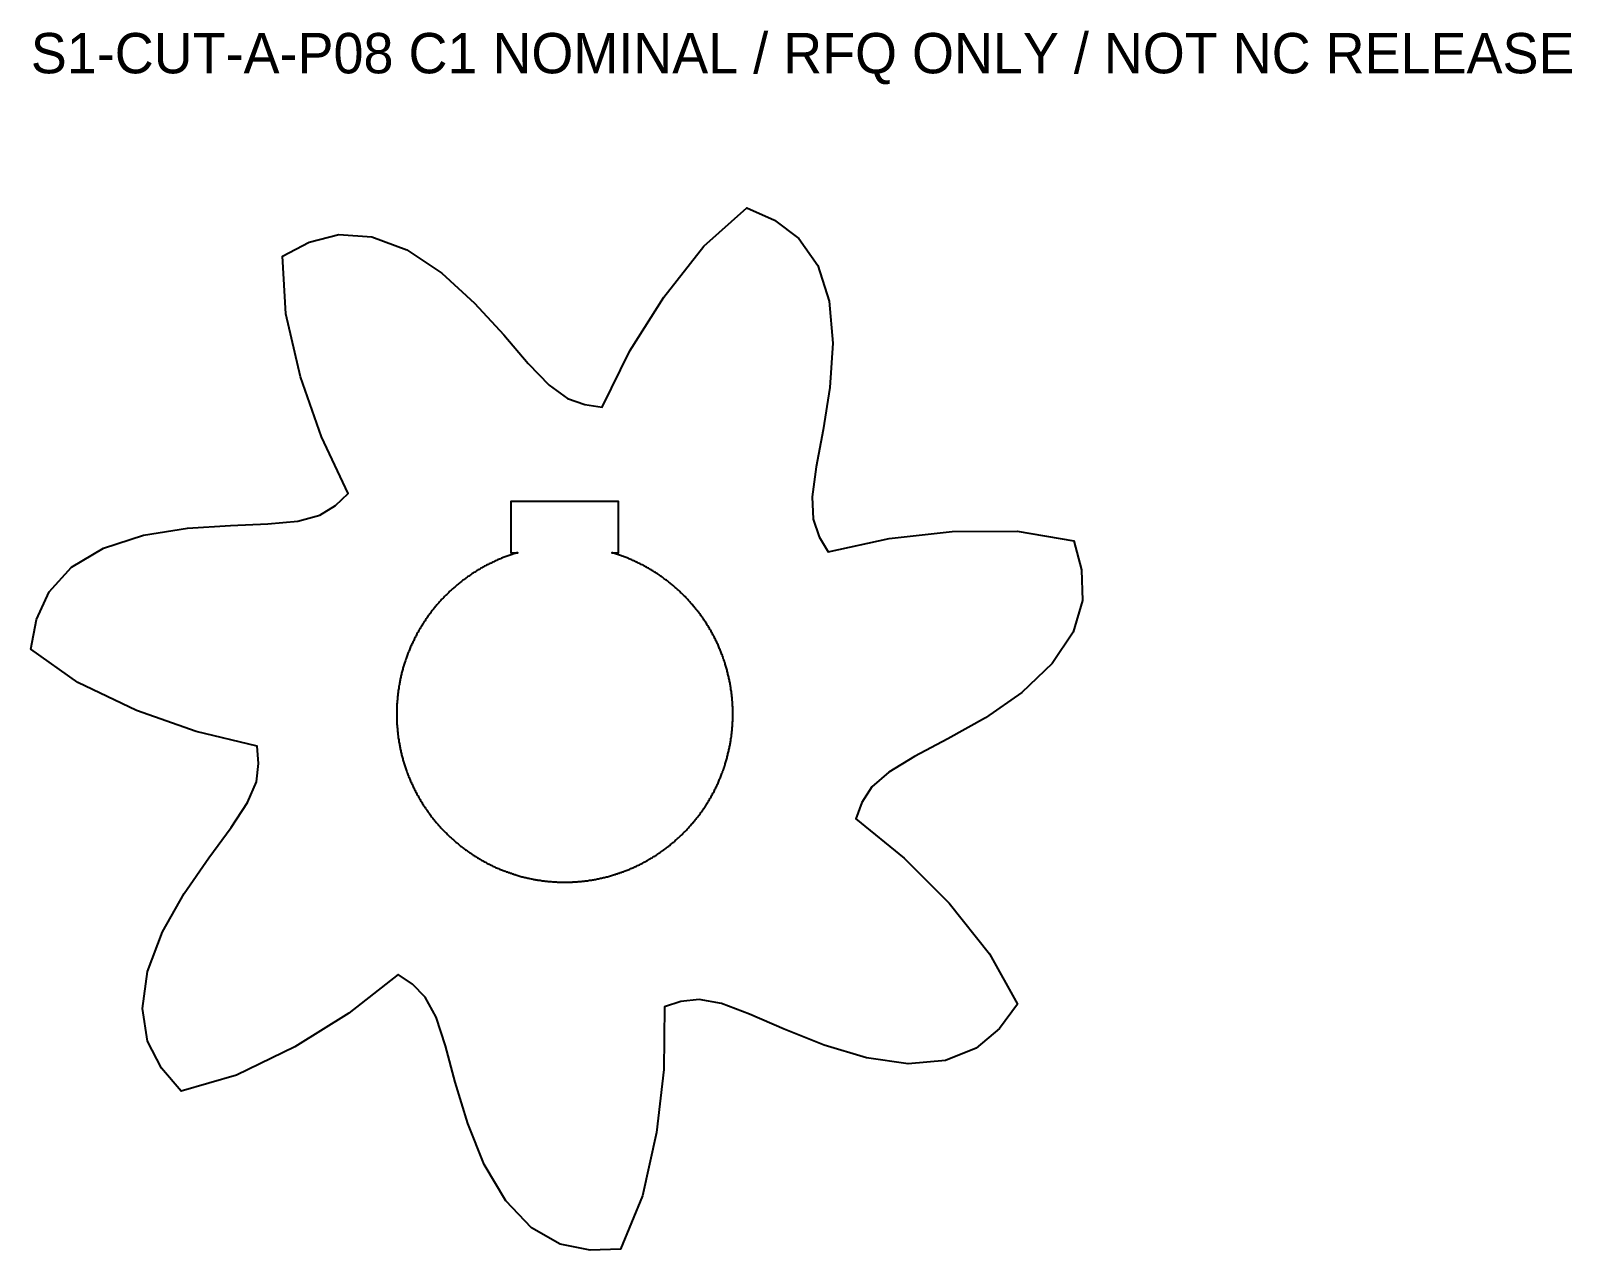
# Model space of a CAD drawing. Header units: millimetres. Extents: x -40 to 75, y -40 to 51.
import ezdxf

# ---------------------------------------------------------------- set-up
doc = ezdxf.new("R2010")
doc.units = ezdxf.units.MM
doc.layers.add('CUT', color=7, linetype='Continuous')
doc.layers.add('INFO', color=7, linetype='Continuous')

msp = doc.modelspace()

# ---------------------------------------------------------------- linework, layer by layer
at = {"layer": 'CUT'}
for points in [[(28.82, 13.57), (33.64, 13.59), (37.87, 12.88), (38.44, 10.72), (38.5, 8.44), (37.8, 6.09), (36.25, 3.77), (33.99, 1.61), (31.28, -0.27), (28.5, -1.85), (26.02, -3.16), (24.11, -4.31), (22.84, -5.42), (22.1, -6.58), (21.64, -7.78), (25.25, -10.71), (28.58, -14.07), (31.6, -17.82), (33.68, -21.57), (32.34, -23.37), (30.6, -24.84), (28.32, -25.75), (25.55, -26), (22.45, -25.56), (19.29, -24.62), (16.32, -23.43), (13.75, -22.31), (11.66, -21.53), (10, -21.23), (8.64, -21.38), (7.41, -21.77), (7.37, -26.42), (6.82, -31.12), (5.77, -35.82), (4.14, -39.79), (1.89, -39.86), (-0.34, -39.41), (-2.48, -38.2), (-4.39, -36.18), (-5.99, -33.49), (-7.22, -30.43), (-8.14, -27.37), (-8.87, -24.67), (-9.57, -22.54), (-10.37, -21.06), (-11.33, -20.09), (-12.4, -19.37), (-16.06, -22.23), (-20.07, -24.73), (-24.41, -26.84), (-28.53, -28.04), (-29.98, -26.33), (-31.02, -24.31), (-31.41, -21.88), (-31.03, -19.13), (-29.92, -16.2), (-28.3, -13.33), (-26.48, -10.7), (-24.82, -8.44), (-23.59, -6.58), (-22.93, -5.03), (-22.77, -3.67), (-22.88, -2.38), (-27.4, -1.3), (-31.85, 0.27), (-36.21, 2.35), (-39.71, 4.82), (-39.28, 7.02), (-38.35, 9.1), (-36.69, 10.92), (-34.3, 12.33), (-31.32, 13.29), (-28.06, 13.81), (-24.87, 14.03), (-22.07, 14.14), (-19.85, 14.34), (-18.22, 14.79), (-17.06, 15.51), (-16.12, 16.4), (-18.1, 20.61), (-19.65, 25.08), (-20.74, 29.77), (-20.99, 34.05), (-19, 35.09), (-16.79, 35.65), (-14.34, 35.49), (-11.74, 34.51), (-9.14, 32.77), (-6.7, 30.55), (-4.54, 28.19), (-2.71, 26.07), (-1.16, 24.46), (0.2, 23.47), (1.49, 23.01), (2.77, 22.83), (4.83, 27), (7.36, 30.99), (10.34, 34.78), (13.54, 37.64), (15.59, 36.73), (17.41, 35.36), (18.81, 33.34), (19.66, 30.69), (19.93, 27.58), (19.71, 24.28), (19.21, 21.13), (18.69, 18.37), (18.4, 16.16), (18.48, 14.48), (18.92, 13.18), (19.58, 12.07), (24.12, 13.06)], [(12.5, 0.15), (12.5, 0.23), (12.5, 0.31), (12.49, 0.38), (12.49, 0.46), (12.49, 0.54), (12.48, 0.61), (12.48, 0.69), (12.48, 0.77), (12.47, 0.84), (12.47, 0.92), (12.46, 1), (12.45, 1.07), (12.45, 1.15), (12.44, 1.23), (12.43, 1.3), (12.42, 1.38), (12.42, 1.45), (12.41, 1.53), (12.4, 1.61), (12.39, 1.68), (12.38, 1.76), (12.36, 1.83), (12.35, 1.91), (12.34, 1.99), (12.33, 2.06), (12.32, 2.14), (12.3, 2.21), (12.29, 2.29), (12.27, 2.36), (12.26, 2.44), (12.24, 2.51), (12.23, 2.59), (12.21, 2.66), (12.2, 2.74), (12.18, 2.81), (12.16, 2.89), (12.14, 2.96), (12.13, 3.04), (12.11, 3.11), (12.09, 3.19), (12.07, 3.26), (12.05, 3.33), (12.03, 3.41), (12.01, 3.48), (11.98, 3.56), (11.96, 3.63), (11.94, 3.7), (11.92, 3.78), (11.89, 3.85), (11.87, 3.92), (11.84, 3.99), (11.82, 4.07), (11.79, 4.14), (11.77, 4.21), (11.74, 4.28), (11.72, 4.36), (11.69, 4.43), (11.66, 4.5), (11.63, 4.57), (11.61, 4.64), (11.58, 4.71), (11.55, 4.78), (11.52, 4.85), (11.49, 4.92), (11.46, 5), (11.43, 5.07), (11.4, 5.14), (11.36, 5.21), (11.33, 5.28), (11.3, 5.34), (11.27, 5.41), (11.23, 5.48), (11.2, 5.55), (11.17, 5.62), (11.13, 5.69), (11.1, 5.76), (11.06, 5.82), (11.02, 5.89), (10.99, 5.96), (10.95, 6.03), (10.91, 6.09), (10.88, 6.16), (10.84, 6.23), (10.8, 6.29), (10.76, 6.36), (10.72, 6.43), (10.68, 6.49), (10.64, 6.56), (10.6, 6.62), (10.56, 6.69), (10.52, 6.75), (10.48, 6.82), (10.44, 6.88), (10.39, 6.94), (10.35, 7.01), (10.31, 7.07), (10.26, 7.13), (10.22, 7.2), (10.18, 7.26), (10.13, 7.32), (10.09, 7.38), (10.04, 7.45), (9.99, 7.51), (9.95, 7.57), (9.9, 7.63), (9.85, 7.69), (9.81, 7.75), (9.76, 7.81), (9.71, 7.87), (9.66, 7.93), (9.61, 7.99), (9.56, 8.05), (9.52, 8.11), (9.47, 8.16), (9.41, 8.22), (9.36, 8.28), (9.31, 8.34), (9.26, 8.39), (9.21, 8.45), (9.16, 8.51), (9.11, 8.56), (9.05, 8.62), (9, 8.67), (8.95, 8.73), (8.89, 8.78), (8.84, 8.84), (8.78, 8.89), (8.73, 8.95), (8.67, 9), (8.62, 9.05), (8.56, 9.11), (8.51, 9.16), (8.45, 9.21), (8.39, 9.26), (8.34, 9.31), (8.28, 9.36), (8.22, 9.41), (8.16, 9.47), (8.11, 9.52), (8.05, 9.56), (7.99, 9.61), (7.93, 9.66), (7.87, 9.71), (7.81, 9.76), (7.75, 9.81), (7.69, 9.85), (7.63, 9.9), (7.57, 9.95), (7.51, 9.99), (7.45, 10.04), (7.38, 10.09), (7.32, 10.13), (7.26, 10.18), (7.2, 10.22), (7.13, 10.26), (7.07, 10.31), (7.01, 10.35), (6.94, 10.39), (6.88, 10.44), (6.82, 10.48), (6.75, 10.52), (6.69, 10.56), (6.62, 10.6), (6.56, 10.64), (6.49, 10.68), (6.43, 10.72), (6.36, 10.76), (6.29, 10.8), (6.23, 10.84), (6.16, 10.88), (6.09, 10.91), (6.03, 10.95), (5.96, 10.99), (5.89, 11.02), (5.82, 11.06), (5.76, 11.1), (5.69, 11.13), (5.62, 11.17), (5.55, 11.2), (5.48, 11.23), (5.41, 11.27), (5.34, 11.3), (5.28, 11.33), (5.21, 11.36), (5.14, 11.4), (5.07, 11.43), (5, 11.46), (4.92, 11.49), (4.85, 11.52), (4.78, 11.55), (4.71, 11.58), (4.64, 11.61), (4.57, 11.63), (4.5, 11.66), (4.43, 11.69), (4.36, 11.72), (4.28, 11.74), (4.21, 11.77), (4.14, 11.79), (4.07, 11.82), (3.99, 11.84), (3.92, 11.87), (3.85, 11.89), (3.78, 11.92), (3.7, 11.94), (3.63, 11.96), (3.56, 11.98), (3.5, 12), (4, 12), (4, 15.8), (-4, 15.8), (-4, 12), (-3.5, 12), (-3.56, 11.98), (-3.63, 11.96), (-3.7, 11.94), (-3.78, 11.92), (-3.85, 11.89), (-3.92, 11.87), (-3.99, 11.84), (-4.07, 11.82), (-4.14, 11.79), (-4.21, 11.77), (-4.28, 11.74), (-4.36, 11.72), (-4.43, 11.69), (-4.5, 11.66), (-4.57, 11.63), (-4.64, 11.61), (-4.71, 11.58), (-4.78, 11.55), (-4.85, 11.52), (-4.92, 11.49), (-5, 11.46), (-5.07, 11.43), (-5.14, 11.4), (-5.21, 11.36), (-5.28, 11.33), (-5.34, 11.3), (-5.41, 11.27), (-5.48, 11.23), (-5.55, 11.2), (-5.62, 11.17), (-5.69, 11.13), (-5.76, 11.1), (-5.82, 11.06), (-5.89, 11.02), (-5.96, 10.99), (-6.03, 10.95), (-6.09, 10.91), (-6.16, 10.88), (-6.23, 10.84), (-6.29, 10.8), (-6.36, 10.76), (-6.43, 10.72), (-6.49, 10.68), (-6.56, 10.64), (-6.62, 10.6), (-6.69, 10.56), (-6.75, 10.52), (-6.82, 10.48), (-6.88, 10.44), (-6.94, 10.39), (-7.01, 10.35), (-7.07, 10.31), (-7.13, 10.26), (-7.2, 10.22), (-7.26, 10.18), (-7.32, 10.13), (-7.38, 10.09), (-7.45, 10.04), (-7.51, 9.99), (-7.57, 9.95), (-7.63, 9.9), (-7.69, 9.85), (-7.75, 9.81), (-7.81, 9.76), (-7.87, 9.71), (-7.93, 9.66), (-7.99, 9.61), (-8.05, 9.56), (-8.11, 9.52), (-8.16, 9.47), (-8.22, 9.41), (-8.28, 9.36), (-8.34, 9.31), (-8.39, 9.26), (-8.45, 9.21), (-8.51, 9.16), (-8.56, 9.11), (-8.62, 9.05), (-8.67, 9), (-8.73, 8.95), (-8.78, 8.89), (-8.84, 8.84), (-8.89, 8.78), (-8.95, 8.73), (-9, 8.67), (-9.05, 8.62), (-9.11, 8.56), (-9.16, 8.51), (-9.21, 8.45), (-9.26, 8.39), (-9.31, 8.34), (-9.36, 8.28), (-9.41, 8.22), (-9.47, 8.16), (-9.52, 8.11), (-9.56, 8.05), (-9.61, 7.99), (-9.66, 7.93), (-9.71, 7.87), (-9.76, 7.81), (-9.81, 7.75), (-9.85, 7.69), (-9.9, 7.63), (-9.95, 7.57), (-9.99, 7.51), (-10.04, 7.45), (-10.09, 7.38), (-10.13, 7.32), (-10.18, 7.26), (-10.22, 7.2), (-10.26, 7.13), (-10.31, 7.07), (-10.35, 7.01), (-10.39, 6.94), (-10.44, 6.88), (-10.48, 6.82), (-10.52, 6.75), (-10.56, 6.69), (-10.6, 6.62), (-10.64, 6.56), (-10.68, 6.49), (-10.72, 6.43), (-10.76, 6.36), (-10.8, 6.29), (-10.84, 6.23), (-10.88, 6.16), (-10.91, 6.09), (-10.95, 6.03), (-10.99, 5.96), (-11.02, 5.89), (-11.06, 5.82), (-11.1, 5.76), (-11.13, 5.69), (-11.17, 5.62), (-11.2, 5.55), (-11.23, 5.48), (-11.27, 5.41), (-11.3, 5.34), (-11.33, 5.28), (-11.36, 5.21), (-11.4, 5.14), (-11.43, 5.07), (-11.46, 5), (-11.49, 4.92), (-11.52, 4.85), (-11.55, 4.78), (-11.58, 4.71), (-11.61, 4.64), (-11.63, 4.57), (-11.66, 4.5), (-11.69, 4.43), (-11.72, 4.36), (-11.74, 4.28), (-11.77, 4.21), (-11.79, 4.14), (-11.82, 4.07), (-11.84, 3.99), (-11.87, 3.92), (-11.89, 3.85), (-11.92, 3.78), (-11.94, 3.7), (-11.96, 3.63), (-11.98, 3.56), (-12.01, 3.48), (-12.03, 3.41), (-12.05, 3.33), (-12.07, 3.26), (-12.09, 3.19), (-12.11, 3.11), (-12.13, 3.04), (-12.14, 2.96), (-12.16, 2.89), (-12.18, 2.81), (-12.2, 2.74), (-12.21, 2.66), (-12.23, 2.59), (-12.24, 2.51), (-12.26, 2.44), (-12.27, 2.36), (-12.29, 2.29), (-12.3, 2.21), (-12.32, 2.14), (-12.33, 2.06), (-12.34, 1.99), (-12.35, 1.91), (-12.36, 1.83), (-12.38, 1.76), (-12.39, 1.68), (-12.4, 1.61), (-12.41, 1.53), (-12.42, 1.45), (-12.42, 1.38), (-12.43, 1.3), (-12.44, 1.23), (-12.45, 1.15), (-12.45, 1.07), (-12.46, 1), (-12.47, 0.92), (-12.47, 0.84), (-12.48, 0.77), (-12.48, 0.69), (-12.48, 0.61), (-12.49, 0.54), (-12.49, 0.46), (-12.49, 0.38), (-12.5, 0.31), (-12.5, 0.23), (-12.5, 0.15), (-12.5, 0.08), (-12.5, 0), (-12.5, -0.08), (-12.5, -0.15), (-12.5, -0.23), (-12.5, -0.31), (-12.49, -0.38), (-12.49, -0.46), (-12.49, -0.54), (-12.48, -0.61), (-12.48, -0.69), (-12.48, -0.77), (-12.47, -0.84), (-12.47, -0.92), (-12.46, -1), (-12.45, -1.07), (-12.45, -1.15), (-12.44, -1.23), (-12.43, -1.3), (-12.42, -1.38), (-12.42, -1.45), (-12.41, -1.53), (-12.4, -1.61), (-12.39, -1.68), (-12.38, -1.76), (-12.36, -1.83), (-12.35, -1.91), (-12.34, -1.99), (-12.33, -2.06), (-12.32, -2.14), (-12.3, -2.21), (-12.29, -2.29), (-12.27, -2.36), (-12.26, -2.44), (-12.24, -2.51), (-12.23, -2.59), (-12.21, -2.66), (-12.2, -2.74), (-12.18, -2.81), (-12.16, -2.89), (-12.14, -2.96), (-12.13, -3.04), (-12.11, -3.11), (-12.09, -3.19), (-12.07, -3.26), (-12.05, -3.33), (-12.03, -3.41), (-12.01, -3.48), (-11.98, -3.56), (-11.96, -3.63), (-11.94, -3.7), (-11.92, -3.78), (-11.89, -3.85), (-11.87, -3.92), (-11.84, -3.99), (-11.82, -4.07), (-11.79, -4.14), (-11.77, -4.21), (-11.74, -4.28), (-11.72, -4.36), (-11.69, -4.43), (-11.66, -4.5), (-11.63, -4.57), (-11.61, -4.64), (-11.58, -4.71), (-11.55, -4.78), (-11.52, -4.85), (-11.49, -4.92), (-11.46, -5), (-11.43, -5.07), (-11.4, -5.14), (-11.36, -5.21), (-11.33, -5.28), (-11.3, -5.34), (-11.27, -5.41), (-11.23, -5.48), (-11.2, -5.55), (-11.17, -5.62), (-11.13, -5.69), (-11.1, -5.76), (-11.06, -5.82), (-11.02, -5.89), (-10.99, -5.96), (-10.95, -6.03), (-10.91, -6.09), (-10.88, -6.16), (-10.84, -6.23), (-10.8, -6.29), (-10.76, -6.36), (-10.72, -6.43), (-10.68, -6.49), (-10.64, -6.56), (-10.6, -6.62), (-10.56, -6.69), (-10.52, -6.75), (-10.48, -6.82), (-10.44, -6.88), (-10.39, -6.94), (-10.35, -7.01), (-10.31, -7.07), (-10.26, -7.13), (-10.22, -7.2), (-10.18, -7.26), (-10.13, -7.32), (-10.09, -7.38), (-10.04, -7.45), (-9.99, -7.51), (-9.95, -7.57), (-9.9, -7.63), (-9.85, -7.69), (-9.81, -7.75), (-9.76, -7.81), (-9.71, -7.87), (-9.66, -7.93), (-9.61, -7.99), (-9.56, -8.05), (-9.52, -8.11), (-9.47, -8.16), (-9.41, -8.22), (-9.36, -8.28), (-9.31, -8.34), (-9.26, -8.39), (-9.21, -8.45), (-9.16, -8.51), (-9.11, -8.56), (-9.05, -8.62), (-9, -8.67), (-8.95, -8.73), (-8.89, -8.78), (-8.84, -8.84), (-8.78, -8.89), (-8.73, -8.95), (-8.67, -9), (-8.62, -9.05), (-8.56, -9.11), (-8.51, -9.16), (-8.45, -9.21), (-8.39, -9.26), (-8.34, -9.31), (-8.28, -9.36), (-8.22, -9.41), (-8.16, -9.47), (-8.11, -9.52), (-8.05, -9.56), (-7.99, -9.61), (-7.93, -9.66), (-7.87, -9.71), (-7.81, -9.76), (-7.75, -9.81), (-7.69, -9.85), (-7.63, -9.9), (-7.57, -9.95), (-7.51, -9.99), (-7.45, -10.04), (-7.38, -10.09), (-7.32, -10.13), (-7.26, -10.18), (-7.2, -10.22), (-7.13, -10.26), (-7.07, -10.31), (-7.01, -10.35), (-6.94, -10.39), (-6.88, -10.44), (-6.82, -10.48), (-6.75, -10.52), (-6.69, -10.56), (-6.62, -10.6), (-6.56, -10.64), (-6.49, -10.68), (-6.43, -10.72), (-6.36, -10.76), (-6.29, -10.8), (-6.23, -10.84), (-6.16, -10.88), (-6.09, -10.91), (-6.03, -10.95), (-5.96, -10.99), (-5.89, -11.02), (-5.82, -11.06), (-5.76, -11.1), (-5.69, -11.13), (-5.62, -11.17), (-5.55, -11.2), (-5.48, -11.23), (-5.41, -11.27), (-5.34, -11.3), (-5.28, -11.33), (-5.21, -11.36), (-5.14, -11.4), (-5.07, -11.43), (-5, -11.46), (-4.92, -11.49), (-4.85, -11.52), (-4.78, -11.55), (-4.71, -11.58), (-4.64, -11.61), (-4.57, -11.63), (-4.5, -11.66), (-4.43, -11.69), (-4.36, -11.72), (-4.28, -11.74), (-4.21, -11.77), (-4.14, -11.79), (-4.07, -11.82), (-3.99, -11.84), (-3.92, -11.87), (-3.85, -11.89), (-3.78, -11.92), (-3.7, -11.94), (-3.63, -11.96), (-3.56, -11.98), (-3.48, -12.01), (-3.41, -12.03), (-3.33, -12.05), (-3.26, -12.07), (-3.19, -12.09), (-3.11, -12.11), (-3.04, -12.13), (-2.96, -12.14), (-2.89, -12.16), (-2.81, -12.18), (-2.74, -12.2), (-2.66, -12.21), (-2.59, -12.23), (-2.51, -12.24), (-2.44, -12.26), (-2.36, -12.27), (-2.29, -12.29), (-2.21, -12.3), (-2.14, -12.32), (-2.06, -12.33), (-1.99, -12.34), (-1.91, -12.35), (-1.83, -12.36), (-1.76, -12.38), (-1.68, -12.39), (-1.61, -12.4), (-1.53, -12.41), (-1.45, -12.42), (-1.38, -12.42), (-1.3, -12.43), (-1.23, -12.44), (-1.15, -12.45), (-1.07, -12.45), (-1, -12.46), (-0.92, -12.47), (-0.84, -12.47), (-0.77, -12.48), (-0.69, -12.48), (-0.61, -12.48), (-0.54, -12.49), (-0.46, -12.49), (-0.38, -12.49), (-0.31, -12.5), (-0.23, -12.5), (-0.15, -12.5), (-0.08, -12.5), (0, -12.5), (0.08, -12.5), (0.15, -12.5), (0.23, -12.5), (0.31, -12.5), (0.38, -12.49), (0.46, -12.49), (0.54, -12.49), (0.61, -12.48), (0.69, -12.48), (0.77, -12.48), (0.84, -12.47), (0.92, -12.47), (1, -12.46), (1.07, -12.45), (1.15, -12.45), (1.23, -12.44), (1.3, -12.43), (1.38, -12.42), (1.45, -12.42), (1.53, -12.41), (1.61, -12.4), (1.68, -12.39), (1.76, -12.38), (1.83, -12.36), (1.91, -12.35), (1.99, -12.34), (2.06, -12.33), (2.14, -12.32), (2.21, -12.3), (2.29, -12.29), (2.36, -12.27), (2.44, -12.26), (2.51, -12.24), (2.59, -12.23), (2.66, -12.21), (2.74, -12.2), (2.81, -12.18), (2.89, -12.16), (2.96, -12.14), (3.04, -12.13), (3.11, -12.11), (3.19, -12.09), (3.26, -12.07), (3.33, -12.05), (3.41, -12.03), (3.48, -12.01), (3.56, -11.98), (3.63, -11.96), (3.7, -11.94), (3.78, -11.92), (3.85, -11.89), (3.92, -11.87), (3.99, -11.84), (4.07, -11.82), (4.14, -11.79), (4.21, -11.77), (4.28, -11.74), (4.36, -11.72), (4.43, -11.69), (4.5, -11.66), (4.57, -11.63), (4.64, -11.61), (4.71, -11.58), (4.78, -11.55), (4.85, -11.52), (4.92, -11.49), (5, -11.46), (5.07, -11.43), (5.14, -11.4), (5.21, -11.36), (5.28, -11.33), (5.34, -11.3), (5.41, -11.27), (5.48, -11.23), (5.55, -11.2), (5.62, -11.17), (5.69, -11.13), (5.76, -11.1), (5.82, -11.06), (5.89, -11.02), (5.96, -10.99), (6.03, -10.95), (6.09, -10.91), (6.16, -10.88), (6.23, -10.84), (6.29, -10.8), (6.36, -10.76), (6.43, -10.72), (6.49, -10.68), (6.56, -10.64), (6.62, -10.6), (6.69, -10.56), (6.75, -10.52), (6.82, -10.48), (6.88, -10.44), (6.94, -10.39), (7.01, -10.35), (7.07, -10.31), (7.13, -10.26), (7.2, -10.22), (7.26, -10.18), (7.32, -10.13), (7.38, -10.09), (7.45, -10.04), (7.51, -9.99), (7.57, -9.95), (7.63, -9.9), (7.69, -9.85), (7.75, -9.81), (7.81, -9.76), (7.87, -9.71), (7.93, -9.66), (7.99, -9.61), (8.05, -9.56), (8.11, -9.52), (8.16, -9.47), (8.22, -9.41), (8.28, -9.36), (8.34, -9.31), (8.39, -9.26), (8.45, -9.21), (8.51, -9.16), (8.56, -9.11), (8.62, -9.05), (8.67, -9), (8.73, -8.95), (8.78, -8.89), (8.84, -8.84), (8.89, -8.78), (8.95, -8.73), (9, -8.67), (9.05, -8.62), (9.11, -8.56), (9.16, -8.51), (9.21, -8.45), (9.26, -8.39), (9.31, -8.34), (9.36, -8.28), (9.41, -8.22), (9.47, -8.16), (9.52, -8.11), (9.56, -8.05), (9.61, -7.99), (9.66, -7.93), (9.71, -7.87), (9.76, -7.81), (9.81, -7.75), (9.85, -7.69), (9.9, -7.63), (9.95, -7.57), (9.99, -7.51), (10.04, -7.45), (10.09, -7.38), (10.13, -7.32), (10.18, -7.26), (10.22, -7.2), (10.26, -7.13), (10.31, -7.07), (10.35, -7.01), (10.39, -6.94), (10.44, -6.88), (10.48, -6.82), (10.52, -6.75), (10.56, -6.69), (10.6, -6.62), (10.64, -6.56), (10.68, -6.49), (10.72, -6.43), (10.76, -6.36), (10.8, -6.29), (10.84, -6.23), (10.88, -6.16), (10.91, -6.09), (10.95, -6.03), (10.99, -5.96), (11.02, -5.89), (11.06, -5.82), (11.1, -5.76), (11.13, -5.69), (11.17, -5.62), (11.2, -5.55), (11.23, -5.48), (11.27, -5.41), (11.3, -5.34), (11.33, -5.28), (11.36, -5.21), (11.4, -5.14), (11.43, -5.07), (11.46, -5), (11.49, -4.92), (11.52, -4.85), (11.55, -4.78), (11.58, -4.71), (11.61, -4.64), (11.63, -4.57), (11.66, -4.5), (11.69, -4.43), (11.72, -4.36), (11.74, -4.28), (11.77, -4.21), (11.79, -4.14), (11.82, -4.07), (11.84, -3.99), (11.87, -3.92), (11.89, -3.85), (11.92, -3.78), (11.94, -3.7), (11.96, -3.63), (11.98, -3.56), (12.01, -3.48), (12.03, -3.41), (12.05, -3.33), (12.07, -3.26), (12.09, -3.19), (12.11, -3.11), (12.13, -3.04), (12.14, -2.96), (12.16, -2.89), (12.18, -2.81), (12.2, -2.74), (12.21, -2.66), (12.23, -2.59), (12.24, -2.51), (12.26, -2.44), (12.27, -2.36), (12.29, -2.29), (12.3, -2.21), (12.32, -2.14), (12.33, -2.06), (12.34, -1.99), (12.35, -1.91), (12.36, -1.83), (12.38, -1.76), (12.39, -1.68), (12.4, -1.61), (12.41, -1.53), (12.42, -1.45), (12.42, -1.38), (12.43, -1.3), (12.44, -1.23), (12.45, -1.15), (12.45, -1.07), (12.46, -1), (12.47, -0.92), (12.47, -0.84), (12.48, -0.77), (12.48, -0.69), (12.48, -0.61), (12.49, -0.54), (12.49, -0.46), (12.49, -0.38), (12.5, -0.31), (12.5, -0.23), (12.5, -0.15), (12.5, -0.08), (12.5, 0), (12.5, 0.08)]]:
    msp.add_lwpolyline(points, close=True, dxfattribs=at)

# ---------------------------------------------------------------- texts
at = {"layer": 'INFO'}
msp.add_text('S1-CUT-A-P08 C1 NOMINAL / RFQ ONLY / NOT NC RELEASE', height=3, dxfattribs=at).set_placement((-39.71, 47.64))

doc.saveas('drawing.dxf')
